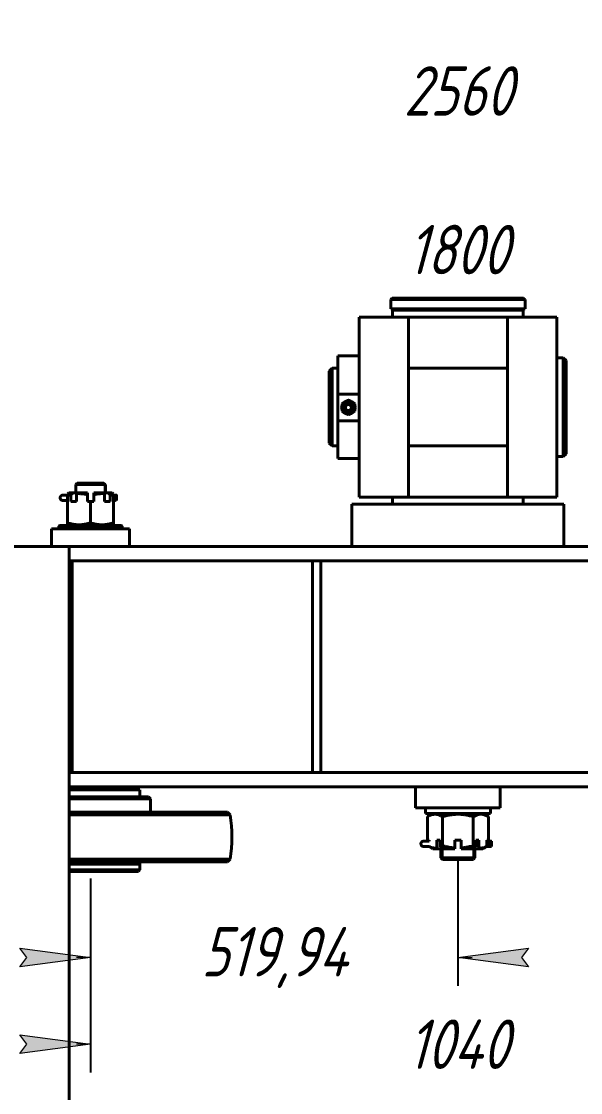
# Model space of a CAD drawing. Header units: millimetres. Extents: x 0 to 594, y 0 to 420.
# Drawn here: x 95.3 to 134.9, y 294.4 to 370.3 of the extents above; entities that cross this region are included whole.
import ezdxf

# ---------------------------------------------------------------- set-up
doc = ezdxf.new("R2010")
doc.units = ezdxf.units.MM
doc.linetypes.add('K5LT_BASIC', pattern=[0])
doc.linetypes.add('K5LT_THIN', pattern=[0])
doc.layers.add('Системный слой', color=7, linetype='Continuous')
doc.styles.add('KDIMTEXTSTYLE', font='GOST_AU.SHX', dxfattribs={"width": 0.96, "oblique": 15, "height": 5})
doc.dimstyles.new('KDIMSTYLE (0.05)', dxfattribs={"dimtxt": 5, "dimasz": 1, "dimexe": 2, "dimexo": 0.0625, "dimgap": 1, "dimtad": 1, "dimlfac": 20, "dimtxsty": 'KDIMTEXTSTYLE', "dimsah": 1, "dimcen": 0.09, "dimdle": 1, "dimadec": 0, "dimazin": 0, "dimtfac": 0.667, "dimtmove": 0, "dimatfit": 3, "dimfxl": 1, "dimtvp": 1, "dimtolj": 1, "dimtzin": 0, "dimarcsym": 0})

# ---------------------------------------------------------------- blocks, each defined once
blk = doc.blocks.new('U17')
at = {"layer": 'Системный слой', "color": 150, "linetype": 'K5LT_BASIC', "lineweight": 40, "true_color": 0x0080ff}
for p, q in [((126.195, 314.588), (123.195, 314.588)), ((129.195, 314.588), (126.195, 314.588))]:
    blk.add_line(p, q, dxfattribs=at)
blk = doc.blocks.new('U18')
at = {"layer": 'Системный слой', "color": 150, "linetype": 'K5LT_BASIC', "lineweight": 40, "true_color": 0x0080ff}
for p, q in [((127.574, 314.094), (127.325, 313.986)), ((127.826, 314.134), (127.574, 314.094)), ((128.077, 314.097), (127.826, 314.134)), ((128.372, 313.966), (128.077, 314.097)), ((127.325, 313.986), (127.29, 313.966)), ((128.372, 313.966), (128.372, 313.966))]:
    blk.add_line(p, q, dxfattribs=at)
blk = doc.blocks.new('U19')
at = {"layer": 'Системный слой', "color": 150, "linetype": 'K5LT_BASIC', "lineweight": 40, "true_color": 0x0080ff}
for p, q in [((124.172, 312.228), (124.172, 312.288)), ((124.172, 311.842), (124.172, 311.853))]:
    blk.add_line(p, q, dxfattribs=at)
blk = doc.blocks.new('U20')
at = {"layer": 'Системный слой', "color": 150, "linetype": 'K5LT_BASIC', "lineweight": 40, "true_color": 0x0080ff}
for p, q in [((124.172, 312.288), (124.172, 312.229)), ((124.172, 311.853), (124.172, 311.842))]:
    blk.add_line(p, q, dxfattribs=at)
blk = doc.blocks.new('U21')
at = {"layer": 'Системный слой', "color": 150, "linetype": 'K5LT_BASIC', "lineweight": 40, "true_color": 0x0080ff}
for p, q in [((126.207, 349.938), (121.457, 349.938)), ((130.957, 349.938), (126.207, 349.938))]:
    blk.add_line(p, q, dxfattribs=at)
blk = doc.blocks.new('U22')
at = {"layer": 'Системный слой', "color": 150, "linetype": 'K5LT_BASIC', "lineweight": 40, "true_color": 0x0080ff}
for p, q in [((126.207, 311.038), (125.007, 311.038)), ((127.407, 311.038), (126.207, 311.038))]:
    blk.add_line(p, q, dxfattribs=at)
blk = doc.blocks.new('U23')
at = {"layer": 'Системный слой', "color": 150, "linetype": 'K5LT_BASIC', "lineweight": 40, "true_color": 0x0080ff}
for p, q in [((126.207, 350.688), (121.557, 350.688)), ((130.857, 350.688), (126.207, 350.688))]:
    blk.add_line(p, q, dxfattribs=at)
blk = doc.blocks.new('U24')
at = {"layer": 'Системный слой', "color": 150, "linetype": 'K5LT_BASIC', "lineweight": 40, "true_color": 0x0080ff}
for p, q in [((126.207, 310.938), (125.107, 310.938)), ((127.307, 310.938), (126.207, 310.938))]:
    blk.add_line(p, q, dxfattribs=at)
blk = doc.blocks.new('U25')
at = {"layer": 'Системный слой', "color": 150, "linetype": 'K5LT_BASIC', "lineweight": 40, "true_color": 0x0080ff}
for p, q in [((126.207, 350.588), (121.457, 350.588)), ((130.957, 350.588), (126.207, 350.588))]:
    blk.add_line(p, q, dxfattribs=at)
blk = doc.blocks.new('U27')
at = {"layer": 'Системный слой', "color": 150, "linetype": 'K5LT_BASIC', "lineweight": 40, "true_color": 0x0080ff}
for p, q in [((98.71, 268.491), (98.71, 317.088)), ((98.71, 250.838), (98.71, 257.685))]:
    blk.add_line(p, q, dxfattribs=at)
blk = doc.blocks.new('U28')
at = {"layer": 'Системный слой', "color": 150, "linetype": 'K5LT_BASIC', "lineweight": 40, "true_color": 0x0080ff}
for p, q in [((118.164, 342.88), (118.171, 343.034)), ((118.171, 343.034), (118.253, 343.163)), ((118.253, 343.163), (118.389, 343.235)), ((118.389, 343.235), (118.542, 343.231)), ((118.542, 343.231), (118.674, 343.151)), ((118.674, 343.151), (118.748, 343.017)), ((118.748, 343.017), (118.757, 342.943)), ((118.233, 342.743), (118.164, 342.88))]:
    blk.add_line(p, q, dxfattribs=at)
blk = doc.blocks.new('U31')
at = {"layer": 'Системный слой', "color": 150, "linetype": 'K5LT_BASIC', "lineweight": 40, "true_color": 0x0080ff}
for p, q in [((126.207, 349.838), (121.582, 349.838)), ((130.832, 349.838), (126.207, 349.838))]:
    blk.add_line(p, q, dxfattribs=at)
blk = doc.blocks.new('U32')
at = {"layer": 'Системный слой', "color": 150, "linetype": 'K5LT_BASIC', "lineweight": 40, "true_color": 0x0080ff}
for p, q in [((128.396, 312.086), (128.39, 312.038)), ((128.39, 312.038), (128.429, 311.924)), ((128.463, 312.187), (128.396, 312.086)), ((128.429, 311.924), (128.529, 311.857)), ((128.577, 312.226), (128.463, 312.187)), ((128.529, 311.857), (128.577, 311.851))]:
    blk.add_line(p, q, dxfattribs=at)
blk = doc.blocks.new('U33')
at = {"layer": 'Системный слой', "color": 150, "linetype": 'K5LT_BASIC', "lineweight": 40, "true_color": 0x0080ff}
for p, q in [((123.796, 312.228), (123.777, 312.228)), ((123.777, 312.228), (123.816, 312.228)), ((123.904, 312.229), (123.796, 312.228)), ((123.816, 312.228), (123.93, 312.227)), ((124.047, 312.229), (123.904, 312.229)), ((123.93, 312.227), (124.047, 312.228))]:
    blk.add_line(p, q, dxfattribs=at)
blk = doc.blocks.new('U34')
at = {"layer": 'Системный слой', "color": 150, "linetype": 'K5LT_BASIC', "lineweight": 40, "true_color": 0x0080ff}
for p, q in [((128.406, 311.853), (128.447, 311.853)), ((128.447, 311.853), (128.485, 311.855)), ((128.485, 311.855), (128.518, 311.86))]:
    blk.add_line(p, q, dxfattribs=at)
blk = doc.blocks.new('U35')
at = {"layer": 'Системный слой', "color": 150, "linetype": 'K5LT_BASIC', "lineweight": 40, "true_color": 0x0080ff}
for p, q in [((128.39, 312.228), (128.406, 312.228)), ((128.406, 312.228), (128.449, 312.228)), ((128.449, 312.228), (128.488, 312.226)), ((128.488, 312.226), (128.522, 312.22))]:
    blk.add_line(p, q, dxfattribs=at)
blk = doc.blocks.new('U36')
at = {"layer": 'Системный слой', "color": 150, "linetype": 'K5LT_BASIC', "lineweight": 40, "true_color": 0x0080ff}
blk.add_line((153.71, 316.088), (98.71, 316.088), dxfattribs=at)
blk = doc.blocks.new('U37')
at = {"layer": 'Системный слой', "color": 150, "linetype": 'K5LT_BASIC', "lineweight": 40, "true_color": 0x0080ff}
blk.add_line((153.71, 317.088), (98.71, 317.088), dxfattribs=at)
blk = doc.blocks.new('U38')
at = {"layer": 'Системный слой', "color": 150, "linetype": 'K5LT_BASIC', "lineweight": 40, "true_color": 0x0080ff}
for p, q in [((98.71, 310.588), (100.21, 310.588)), ((100.21, 310.588), (103.71, 310.588))]:
    blk.add_line(p, q, dxfattribs=at)
blk = doc.blocks.new('U39')
at = {"layer": 'Системный слой', "color": 150, "linetype": 'K5LT_BASIC', "lineweight": 40, "true_color": 0x0080ff}
for p, q in [((117.707, 340.215), (117.307, 340.215)), ((129.707, 340.215), (122.707, 340.215))]:
    blk.add_line(p, q, dxfattribs=at)
blk = doc.blocks.new('U40')
at = {"layer": 'Системный слой', "color": 150, "linetype": 'K5LT_BASIC', "lineweight": 40, "true_color": 0x0080ff}
for p, q in [((117.707, 345.715), (117.307, 345.715)), ((129.707, 345.715), (122.707, 345.715))]:
    blk.add_line(p, q, dxfattribs=at)
blk = doc.blocks.new('U54')
at = {"layer": 'Системный слой', "color": 150, "linetype": 'K5LT_BASIC', "lineweight": 40, "true_color": 0x0080ff}
blk.add_line((153.71, 332.088), (98.71, 332.088), dxfattribs=at)
blk = doc.blocks.new('U55')
at = {"layer": 'Системный слой', "color": 150, "linetype": 'K5LT_BASIC', "lineweight": 40, "true_color": 0x0080ff}
blk.add_line((153.71, 333.088), (98.71, 333.088), dxfattribs=at)
blk = doc.blocks.new('U60')
at = {"layer": 'Системный слой', "color": 150, "linetype": 'K5LT_BASIC', "lineweight": 40, "true_color": 0x0080ff}
for p, q in [((118.202, 343.099), (118.157, 342.952)), ((118.157, 342.952), (118.157, 342.942)), ((118.157, 342.942), (118.196, 342.794)), ((118.313, 343.205), (118.202, 343.099)), ((118.462, 343.242), (118.313, 343.205)), ((118.61, 343.2), (118.462, 343.242)), ((118.718, 343.091), (118.61, 343.2)), ((118.715, 342.789), (118.757, 342.937)), ((118.757, 342.942), (118.718, 343.091)), ((118.757, 342.937), (118.757, 342.942)), ((118.196, 342.794), (118.304, 342.684)), ((118.304, 342.684), (118.452, 342.642)), ((118.452, 342.642), (118.457, 342.642)), ((118.457, 342.642), (118.606, 342.682)), ((118.606, 342.682), (118.715, 342.789))]:
    blk.add_line(p, q, dxfattribs=at)
blk = doc.blocks.new('U77')
at = {"layer": 'Системный слой', "color": 150, "linetype": 'K5LT_BASIC', "lineweight": 40, "true_color": 0x0080ff}
for p, q in [((117.977, 342.946), (118.007, 343.113)), ((118.007, 342.779), (117.977, 342.946)), ((118.087, 343.252), (118.239, 343.374)), ((118.239, 343.374), (118.377, 343.419)), ((118.537, 343.419), (118.719, 343.349)), ((118.719, 343.349), (118.827, 343.252)), ((118.907, 343.113), (118.936, 342.97)), ((118.189, 342.548), (118.092, 342.635)), ((118.37, 342.474), (118.189, 342.548)), ((118.668, 342.515), (118.544, 342.474)), ((118.822, 342.635), (118.668, 342.515)), ((118.932, 342.877), (118.907, 342.779))]:
    blk.add_line(p, q, dxfattribs=at)
blk = doc.blocks.new('U78')
at = {"layer": 'Системный слой', "color": 150, "linetype": 'K5LT_BASIC', "lineweight": 40, "true_color": 0x0080ff}
for p, q in [((117.977, 342.947), (118.007, 343.114)), ((118.086, 343.251), (118.238, 343.374)), ((118.238, 343.374), (118.379, 343.42)), ((118.535, 343.42), (118.717, 343.35)), ((118.717, 343.35), (118.828, 343.251)), ((118.907, 343.114), (118.932, 343.016))]:
    blk.add_line(p, q, dxfattribs=at)
blk = doc.blocks.new('U79')
at = {"layer": 'Системный слой', "color": 150, "linetype": 'K5LT_BASIC', "lineweight": 40, "true_color": 0x0080ff}
for p, q in [((98.247, 336.736), (98.286, 336.739)), ((98.266, 336.734), (98.247, 336.736)), ((98.374, 336.731), (98.266, 336.734)), ((98.286, 336.739), (98.4, 336.741)), ((98.517, 336.731), (98.374, 336.731)), ((98.4, 336.741), (98.517, 336.741))]:
    blk.add_line(p, q, dxfattribs=at)
blk = doc.blocks.new('U80')
at = {"layer": 'Системный слой', "color": 150, "linetype": 'K5LT_BASIC', "lineweight": 40, "true_color": 0x0080ff}
for p, q in [((101.859, 336.533), (101.898, 336.647)), ((101.866, 336.485), (101.859, 336.533)), ((101.933, 336.384), (101.866, 336.485)), ((101.898, 336.647), (101.999, 336.714)), ((102.047, 336.345), (101.933, 336.384)), ((101.999, 336.714), (102.047, 336.72))]:
    blk.add_line(p, q, dxfattribs=at)
blk = doc.blocks.new('U81')
at = {"layer": 'Системный слой', "color": 150, "linetype": 'K5LT_BASIC', "lineweight": 40, "true_color": 0x0080ff}
for p, q in [((101.859, 336.736), (101.875, 336.736)), ((101.875, 336.736), (101.89, 336.736)), ((101.89, 336.736), (101.904, 336.736)), ((101.904, 336.736), (101.937, 336.736)), ((101.937, 336.736), (101.966, 336.734)), ((101.966, 336.734), (101.992, 336.729))]:
    blk.add_line(p, q, dxfattribs=at)
blk = doc.blocks.new('U82')
at = {"layer": 'Системный слой', "color": 150, "linetype": 'K5LT_BASIC', "lineweight": 40, "true_color": 0x0080ff}
for p, q in [((101.904, 336.361), (101.926, 336.361)), ((101.926, 336.361), (101.947, 336.362)), ((101.947, 336.362), (101.967, 336.363))]:
    blk.add_line(p, q, dxfattribs=at)
blk = doc.blocks.new('U94')
at = {"layer": 'Системный слой', "color": 150, "linetype": 'K5LT_BASIC', "lineweight": 40, "true_color": 0x0080ff}
for p, q in [((98.71, 310.588), (100.21, 310.588)), ((100.21, 310.588), (103.71, 310.588))]:
    blk.add_line(p, q, dxfattribs=at)
blk = doc.blocks.new('U95')
at = {"layer": 'Системный слой', "color": 150, "linetype": 'K5LT_BASIC', "lineweight": 40, "true_color": 0x0080ff}
for p, q in [((98.71, 310.088), (100.21, 310.088)), ((100.21, 310.088), (103.61, 310.088))]:
    blk.add_line(p, q, dxfattribs=at)
blk = doc.blocks.new('U96')
at = {"layer": 'Системный слой', "color": 150, "linetype": 'K5LT_BASIC', "lineweight": 40, "true_color": 0x0080ff}
for p, q in [((98.71, 310.188), (100.21, 310.188)), ((100.21, 310.188), (103.71, 310.188))]:
    blk.add_line(p, q, dxfattribs=at)
blk = doc.blocks.new('U97')
at = {"layer": 'Системный слой', "color": 150, "linetype": 'K5LT_BASIC', "lineweight": 40, "true_color": 0x0080ff}
for p, q in [((101.254, 336.941), (101.25, 336.888)), ((101.258, 336.98), (101.254, 336.941)), ((101.26, 337.002), (101.258, 336.98))]:
    blk.add_line(p, q, dxfattribs=at)
blk = doc.blocks.new('U98')
at = {"layer": 'Системный слой', "color": 150, "linetype": 'K5LT_BASIC', "lineweight": 40, "true_color": 0x0080ff}
for p, q in [((99.162, 336.98), (99.16, 337.002)), ((99.166, 336.941), (99.162, 336.98)), ((99.17, 336.888), (99.166, 336.941))]:
    blk.add_line(p, q, dxfattribs=at)
blk = doc.blocks.new('U99')
at = {"layer": 'Системный слой', "color": 150, "linetype": 'K5LT_BASIC', "lineweight": 40, "true_color": 0x0080ff}
for p, q in [((99.16, 337.488), (100.21, 337.488)), ((100.21, 337.488), (101.26, 337.488))]:
    blk.add_line(p, q, dxfattribs=at)
blk = doc.blocks.new('U100')
at = {"layer": 'Системный слой', "color": 150, "linetype": 'K5LT_BASIC', "lineweight": 40, "true_color": 0x0080ff}
for p, q in [((99.26, 337.588), (100.21, 337.588)), ((100.21, 337.588), (101.16, 337.588))]:
    blk.add_line(p, q, dxfattribs=at)
blk = doc.blocks.new('KDIMARROW_01')
at = {"layer": 'Системный слой'}
blk.add_hatch(color=0, dxfattribs=at).paths.add_polyline_path([(-5, -0.658), (0, 0), (-5, 0.658), (-4.5, 0)])
at = {"layer": 'Системный слой', "color": 0, "linetype": 'K5LT_THIN', "lineweight": 18}
for p, q in [((-4.5, 0), (-5, 0.658)), ((-5, 0.658), (0, 0)), ((0, 0), (-5, -0.658)), ((-5, -0.658), (-4.5, 0)), ((0, 0), (-1, 0))]:
    blk.add_line(p, q, dxfattribs=at)

msp = doc.modelspace()

# ---------------------------------------------------------------- linework, layer by layer
at = {"layer": 'Системный слой', "color": 150, "linetype": 'K5LT_BASIC', "lineweight": 40, "true_color": 0x0080ff}
for p, q in [((121.45702, 350.58785), (121.55702, 350.68785)), ((121.45702, 350.58785), (121.45702, 349.93785)), ((130.95702, 350.58785), (130.85702, 350.68785)), ((130.95702, 350.58785), (130.95702, 349.93785)), ((121.58202, 349.83785), (121.58202, 349.33993)), ((122.70702, 349.85785), (122.70702, 349.83785)), ((129.70702, 349.85785), (129.70702, 349.83785)), ((130.83202, 349.83785), (130.83202, 349.33993)), ((119.20702, 349.33993), (122.70702, 349.33993)), ((119.20702, 336.58993), (119.20702, 349.33993)), ((129.70702, 349.33993), (122.70702, 349.33993)), ((122.70702, 336.58993), (122.70702, 349.33993)), ((129.70702, 336.58993), (129.70702, 349.33993)), ((129.70702, 349.33993), (133.20702, 349.33993)), ((133.20702, 336.58993), (133.20702, 349.33993)), ((119.20702, 346.58993), (117.70702, 346.58993)), ((117.70702, 343.89048), (117.70702, 346.58993)), ((133.65702, 346.46493), (133.20702, 346.46493)), ((133.65702, 339.46493), (133.65702, 346.46493)), ((133.65702, 346.46493), (133.85702, 346.26493)), ((133.85702, 339.66493), (133.85702, 346.26493)), ((117.10702, 345.51493), (117.30702, 345.71493)), ((117.10702, 340.41493), (117.10702, 345.51493)), ((117.30702, 340.21493), (117.30702, 345.71493)), ((119.20702, 343.89048), (117.70702, 343.89048)), ((117.70702, 343.89048), (117.70702, 342.00304)), ((117.97702, 342.94611), (117.97702, 342.94676)), ((118.00702, 343.20339), (118.00702, 343.20564)), ((118.00702, 342.68379), (118.00702, 343.20339)), ((118.45703, 343.46319), (118.45703, 343.46544)), ((118.75702, 342.9433), (118.75702, 342.94202)), ((118.90702, 343.20338), (118.90702, 343.20563)), ((118.90702, 343.20338), (118.90702, 342.68377)), ((118.90702, 342.96991), (118.93643, 342.96991)), ((118.93643, 342.92294), (118.90702, 342.92294)), ((118.93199, 342.8768), (118.90702, 342.8768)), ((117.70702, 339.33993), (117.70702, 342.00304)), ((119.20702, 342.00304), (117.70702, 342.00304)), ((117.10702, 340.41493), (117.30702, 340.21493)), ((119.20702, 339.33993), (117.70702, 339.33993)), ((133.65702, 339.46493), (133.20702, 339.46493)), ((133.65702, 339.46493), (133.85702, 339.66493)), ((99.26007, 337.58785), (99.16007, 337.48785)), ((101.16007, 337.58785), (101.26007, 337.48785)), ((98.58507, 336.6958), (98.58507, 336.83199)), ((98.97103, 336.88785), (98.6828, 336.88785)), ((99.28923, 336.88785), (98.97103, 336.88785)), ((99.16007, 337.00191), (99.16007, 337.48785)), ((99.22222, 336.28785), (99.22222, 336.83368)), ((99.98507, 336.88785), (99.28923, 336.88785)), ((99.98507, 336.88785), (99.98507, 336.76247)), ((101.13091, 336.88785), (100.43507, 336.88785)), ((100.43507, 336.88785), (100.43507, 336.76247)), ((101.44911, 336.88785), (101.13091, 336.88785)), ((101.19792, 336.83368), (101.19792, 336.28785)), ((101.26007, 337.00191), (101.26007, 337.48785)), ((101.73733, 336.88785), (101.44911, 336.88785)), ((101.83507, 336.83199), (101.83507, 336.6958)), ((98.51711, 336.74085), (98.58507, 336.73988)), ((98.58507, 336.73207), (98.51711, 336.7311)), ((98.51978, 336.74091), (98.58507, 336.73998)), ((98.58507, 336.35713), (98.51978, 336.3562)), ((98.58507, 334.7799), (98.58507, 336.6958)), ((98.81876, 336.76468), (98.81876, 336.28785)), ((99.22222, 336.28785), (98.81876, 336.28785)), ((99.98507, 336.76247), (99.98507, 336.28785)), ((100.21007, 336.28785), (99.98507, 336.28785)), ((100.21007, 334.7799), (100.21007, 336.28785)), ((100.43507, 336.28785), (100.21007, 336.28785)), ((100.43507, 336.28785), (100.43507, 336.76247)), ((101.60138, 336.28785), (101.19792, 336.28785)), ((101.60138, 336.28785), (101.60138, 336.76468)), ((101.83507, 336.73606), (101.90429, 336.73606)), ((101.83507, 336.73598), (101.85949, 336.73598)), ((101.85949, 336.73597), (101.83507, 336.73597)), ((101.83507, 334.7799), (101.83507, 336.6958)), ((101.90429, 336.36105), (101.83507, 336.36105)), ((101.85949, 336.53262), (101.85949, 336.54312)), ((101.9571, 336.73476), (102.04699, 336.7577)), ((102.04699, 336.74141), (102.04699, 336.7577)), ((102.04699, 336.74141), (102.04699, 336.73054)), ((102.04699, 336.72004), (102.04699, 336.73054)), ((102.04699, 336.72004), (102.04699, 336.3452)), ((118.71007, 336.08785), (118.71007, 333.08785)), ((133.71007, 336.08785), (118.71007, 336.08785)), ((119.20702, 336.58993), (122.70702, 336.58993)), ((121.58202, 336.58785), (130.83202, 336.58785)), ((121.58202, 336.08785), (121.58202, 336.58785)), ((129.70702, 336.58993), (122.70702, 336.58993)), ((129.70702, 336.58993), (133.20702, 336.58993)), ((130.83202, 336.08785), (130.83202, 336.58785)), ((133.71007, 336.08785), (133.71007, 333.08785)), ((97.96007, 334.53785), (98.01007, 334.58785)), ((102.41007, 334.58785), (98.01007, 334.58785)), ((98.58507, 334.63476), (98.58507, 334.7799)), ((98.66632, 334.58785), (98.58507, 334.63476)), ((101.75382, 334.58785), (101.83507, 334.63476)), ((101.83507, 334.7799), (101.83507, 334.63476)), ((102.46007, 334.53785), (102.41007, 334.58785)), ((102.96007, 334.33785), (97.46007, 334.33785)), ((97.46007, 334.33785), (97.46007, 333.08785)), ((97.96007, 334.53785), (97.96007, 334.38785)), ((102.46007, 334.53785), (97.96007, 334.53785)), ((97.96007, 334.38785), (98.01007, 334.33785)), ((102.46007, 334.38785), (97.96007, 334.38785)), ((102.46007, 334.38785), (102.41007, 334.33785)), ((102.46007, 334.53785), (102.46007, 334.38785)), ((102.96007, 334.33785), (102.96007, 333.08785)), ((98.71007, 333.08785), (88.71007, 333.08785)), ((98.71007, 317.08785), (98.71007, 333.08785)), ((98.91007, 317.08785), (98.91007, 332.08785)), ((115.91007, 332.08785), (115.91007, 317.08785)), ((115.91007, 332.08785), (116.51007, 332.08785)), ((116.51007, 332.08785), (116.51007, 317.08785)), ((115.91007, 317.08785), (116.51007, 317.08785)), ((103.71007, 315.87175), (98.71007, 315.87175)), ((102.71007, 315.87175), (102.71007, 316.08785)), ((103.71007, 315.87175), (103.71007, 315.37175)), ((123.19495, 316.08785), (123.19495, 314.58785)), ((129.19495, 316.08785), (129.19495, 314.58785)), ((104.31007, 315.37175), (98.71007, 315.37175)), ((104.46007, 315.22175), (98.71007, 315.22175)), ((104.46007, 315.22175), (104.31007, 315.37175)), ((104.46007, 315.22175), (104.46007, 314.27175)), ((109.90741, 314.27175), (98.71007, 314.27175)), ((110.0858, 314.09336), (98.71007, 314.09336)), ((110.0858, 314.09336), (109.90741, 314.27175)), ((123.90702, 314.18785), (123.90702, 314.58785)), ((123.90702, 314.18785), (128.50702, 314.18785)), ((124.42577, 314.18785), (124.04236, 313.96649)), ((127.98827, 314.18785), (128.37168, 313.96649)), ((128.50702, 314.18785), (128.50702, 314.58785)), ((124.04196, 313.96625), (124.04236, 313.96649)), ((124.04196, 313.96625), (124.04196, 312.28785)), ((125.12509, 313.96625), (125.12509, 311.90944)), ((127.29016, 313.96625), (127.29016, 311.90944)), ((128.37208, 313.96625), (128.37208, 312.28785)), ((124.04196, 312.28785), (124.17193, 312.28785)), ((124.17193, 312.22857), (124.04725, 312.22879)), ((124.04725, 312.22755), (124.17193, 312.22778)), ((124.17193, 312.22857), (124.04759, 312.22879)), ((124.04759, 311.85255), (124.17193, 311.85278)), ((124.71833, 312.28785), (124.71833, 311.7531)), ((124.71833, 312.28785), (124.9514, 312.28785)), ((124.9514, 311.82225), (124.9514, 312.28785)), ((125.98263, 312.28785), (125.98263, 311.74974)), ((125.98263, 312.28785), (126.43263, 312.28785)), ((126.43263, 311.74974), (126.43263, 312.28785)), ((127.46366, 312.28785), (127.69646, 312.28785)), ((127.46366, 312.28785), (127.46366, 311.82225)), ((127.69646, 311.7531), (127.69646, 312.28785)), ((128.24225, 312.28785), (128.24225, 311.8416)), ((128.24225, 312.28785), (128.37208, 312.28785)), ((128.38963, 312.22817), (128.24225, 312.22817)), ((128.40573, 312.22817), (128.24225, 312.22817)), ((128.24225, 312.22817), (128.38963, 312.22817)), ((128.24225, 311.85317), (128.40573, 311.85317)), ((128.38963, 311.85317), (128.24225, 311.85317)), ((128.38963, 312.03998), (128.38963, 312.03809)), ((128.57713, 312.23002), (128.51949, 312.22094)), ((128.57713, 312.23002), (128.57713, 312.22886)), ((128.57713, 312.22748), (128.57713, 312.22886)), ((128.57713, 312.22748), (128.57713, 312.22559)), ((128.57713, 311.85059), (128.57713, 312.22559)), ((124.43996, 311.68785), (124.44011, 311.68785)), ((124.44011, 311.68785), (124.79883, 311.68785)), ((124.79883, 311.68785), (125.11713, 311.68785)), ((125.00702, 311.68785), (125.00702, 311.03785)), ((125.10702, 310.93785), (125.00702, 311.03785)), ((125.11713, 311.68785), (125.98259, 311.68785)), ((125.98259, 311.68785), (125.98263, 311.74974)), ((126.43237, 311.68785), (126.43259, 311.68785)), ((126.43259, 311.68785), (126.43263, 311.74974)), ((126.43259, 311.68785), (127.29782, 311.68785)), ((127.29782, 311.68785), (127.61592, 311.68785)), ((127.30702, 310.93785), (127.40702, 311.03785)), ((127.40702, 311.68785), (127.40702, 311.03785)), ((127.61592, 311.68785), (127.97407, 311.68785)), ((110.0858, 310.95014), (98.71007, 310.95014)), ((109.90741, 310.77175), (98.71007, 310.77175)), ((103.71007, 310.58785), (103.71007, 310.77175)), ((103.71007, 310.18785), (103.71007, 310.58785)), ((109.90741, 310.77175), (110.0858, 310.95014)), ((103.71007, 310.18785), (103.61007, 310.08785))]:
    msp.add_line(p, q, dxfattribs=at)
at = {"layer": 'Системный слой', "color": 7, "linetype": 'K5LT_THIN', "lineweight": 18}
for p, q in [((99.2142, 337.48785), (99.2142, 337.54198)), ((99.2142, 336.88785), (99.2142, 337.48785)), ((101.20594, 337.48785), (101.20594, 337.54198)), ((101.20594, 336.88785), (101.20594, 337.48785)), ((125.14234, 311.68785), (125.14234, 311.03785)), ((125.14234, 310.93785), (125.14234, 311.03785)), ((127.2717, 311.68785), (127.2717, 311.03785)), ((127.2717, 310.93785), (127.2717, 311.03785))]:
    msp.add_line(p, q, dxfattribs=at)
at = {"layer": 'Системный слой', "color": 150, "linetype": 'K5LT_BASIC', "lineweight": 40, "true_color": 0x0080ff}
for centre, radius, start, end in [((122.62702, 349.85785), 0.08, 0, 90), ((129.78702, 349.85785), 0.08, 90, 180), ((191.07571, 223.26148), 146.06748, 128.9310027, 128.9648017), ((9.34443, 223.26148), 146.06748, 51.0351983, 51.0689973), ((121.97702, 336.66785), 0.08, 270, 283.0818367), ((130.43702, 336.66785), 0.08, 256.9181633, 270), ((100.21007, 312.52175), 10, 350.9578427, 9.0421573), ((266.92871, 487.10691), 225.77146, 230.9582565, 230.9845523), ((-14.53303, 487.24415), 225.8901, 308.9972914, 309.0235838)]:
    msp.add_arc(centre, radius, start, end, dxfattribs=at)
for centre, major_axis in [((118.45702, 342.94331), (0.4275, 0)), ((118.45702, 342.94157), (0.2125, 0))]:
    msp.add_ellipse(centre, major_axis=major_axis, ratio=0.99998653, dxfattribs=at)
for centre, major_axis, ratio, start_param, end_param in [((118.45702, 342.94577), (0, 0.48684), 0.98595297, 4.76200608, 4.85727608), ((118.45702, 342.9471), (0, 0.48684), 0.98595297, 4.56748852, 4.66275852), ((102.04699, 336.54855), (-0.13449, -0.13449), 0.97144703, 4.23872442, 5.51226939), ((128.57713, 312.04067), (-0.13283, -0.13283), 0.99631472, 4.22608822, 5.49963318)]:
    msp.add_ellipse(centre, major_axis=major_axis, ratio=ratio, start_param=start_param, end_param=end_param, dxfattribs=at)
for points, knots in [([(118.45703, 343.46544), (118.44167, 343.4566), (118.41608, 343.44187), (118.37799, 343.41993), (118.33954, 343.39777), (118.2882, 343.36818), (118.23648, 343.33833), (118.17681, 343.30387), (118.12149, 343.27189), (118.06104, 343.23692), (118.02471, 343.21589), (118.00702, 343.20564)], [0, 0, 0, 0, 1.25986219, 2.08551562, 3.07546608, 4.33887104, 6.16114356, 7.147838, 9.04137521, 10.54692086, 12, 12, 12, 12]), ([(118.00702, 343.20339), (118.02238, 343.21223), (118.04797, 343.22696), (118.08606, 343.24891), (118.12451, 343.27106), (118.17585, 343.30066), (118.22757, 343.33051), (118.28724, 343.36497), (118.34256, 343.39694), (118.40301, 343.43192), (118.43934, 343.45295), (118.45703, 343.46319)], [0, 0, 0, 0, 1.25986219, 2.08551562, 3.07546608, 4.33887104, 6.16114356, 7.147838, 9.04137521, 10.54692086, 12, 12, 12, 12]), ([(118.90702, 343.20563), (118.89167, 343.21453), (118.86608, 343.22934), (118.82799, 343.25138), (118.78954, 343.27362), (118.7382, 343.3033), (118.68648, 343.33318), (118.62681, 343.36761), (118.57149, 343.39951), (118.51104, 343.43434), (118.47471, 343.45526), (118.45703, 343.46544)], [0, 0, 0, 0, 1.25986219, 2.08551562, 3.07546608, 4.33887104, 6.16114356, 7.147838, 9.04137521, 10.54692086, 12, 12, 12, 12]), ([(118.45703, 343.46319), (118.47238, 343.4543), (118.49797, 343.43948), (118.53606, 343.41744), (118.57451, 343.3952), (118.62585, 343.36552), (118.67757, 343.33565), (118.73724, 343.30121), (118.79256, 343.26931), (118.85301, 343.23448), (118.88934, 343.21356), (118.90702, 343.20338)], [0, 0, 0, 0, 1.25986219, 2.08551562, 3.07546608, 4.33887104, 6.16114356, 7.147838, 9.04137521, 10.54692086, 12, 12, 12, 12]), ([(118.45701, 342.42397), (118.44165, 342.43282), (118.41607, 342.44755), (118.37797, 342.46949), (118.33953, 342.49165), (118.28819, 342.52125), (118.23647, 342.55109), (118.1768, 342.58556), (118.12148, 342.61754), (118.06103, 342.65251), (118.0247, 342.67354), (118.00702, 342.68379)], [0, 0, 0, 0, 1.25986219, 2.08551562, 3.07546608, 4.33887104, 6.16114356, 7.147838, 9.04137521, 10.54692086, 12, 12, 12, 12]), ([(118.90702, 342.68377), (118.89166, 342.67488), (118.86607, 342.66007), (118.82798, 342.63802), (118.78953, 342.61578), (118.73819, 342.58611), (118.68647, 342.55623), (118.6268, 342.5218), (118.57148, 342.4899), (118.51103, 342.45507), (118.4747, 342.43416), (118.45701, 342.42397)], [0, 0, 0, 0, 1.25986219, 2.08551562, 3.07546608, 4.33887104, 6.16114356, 7.147838, 9.04137521, 10.54692086, 12, 12, 12, 12]), ([(99.98507, 336.76247), (99.94574, 336.77257), (99.88314, 336.78728), (99.79834, 336.80396), (99.7332, 336.81491), (99.66477, 336.82454), (99.58756, 336.833), (99.49628, 336.83937), (99.40011, 336.8417), (99.30762, 336.83963), (99.2492, 336.83591), (99.22222, 336.83368)], [0, 0, 0, 0, 1.88847081, 2.99386071, 4.03155251, 4.97351987, 6.225152, 7.66606335, 9.25848739, 10.73191179, 12, 12, 12, 12]), ([(101.19792, 336.83368), (101.17127, 336.83588), (101.11286, 336.83962), (101.02644, 336.84157), (100.94442, 336.83994), (100.87039, 336.83584), (100.79961, 336.82964), (100.71534, 336.81946), (100.60465, 336.80162), (100.50762, 336.78071), (100.44647, 336.76539), (100.43507, 336.76247)], [0, 0, 0, 0, 1.25251706, 2.74152566, 4.04908599, 5.09606772, 6.21448173, 7.37579582, 9.06687336, 11.45253517, 12, 12, 12, 12]), ([(98.51978, 336.3562), (98.5125, 336.3561), (98.50502, 336.35601), (98.48973, 336.35585), (98.48194, 336.35579), (98.46615, 336.3557), (98.45815, 336.35566), (98.44206, 336.35562), (98.43398, 336.35562), (98.41784, 336.35564), (98.40979, 336.35567), (98.39387, 336.35575), (98.386, 336.3558), (98.37053, 336.35594), (98.36294, 336.35602), (98.34815, 336.35621), (98.34095, 336.35632), (98.32703, 336.35656), (98.32031, 336.3567), (98.30743, 336.35699), (98.30127, 336.35715), (98.28955, 336.3575), (98.28401, 336.35768), (98.27351, 336.35808), (98.26859, 336.35829), (98.25953, 336.35873), (98.25546, 336.35896), (98.24764, 336.35946), (98.24413, 336.35972), (98.23659, 336.36037), (98.23287, 336.36074), (98.22636, 336.36155), (98.22425, 336.36184), (98.21971, 336.36254), (98.21759, 336.36289), (98.21323, 336.36369), (98.21077, 336.36419), (98.20635, 336.36515), (98.20386, 336.36574), (98.19732, 336.36742), (98.19298, 336.36868), (98.18397, 336.37168), (98.17947, 336.37336), (98.17036, 336.37718), (98.16589, 336.37927), (98.15732, 336.38368), (98.15317, 336.38601), (98.14587, 336.39049), (98.14273, 336.39256), (98.1335, 336.39901), (98.12759, 336.4037), (98.11629, 336.41381), (98.11091, 336.41926), (98.10082, 336.4308), (98.09612, 336.4369), (98.08748, 336.44965), (98.08355, 336.4563), (98.07653, 336.47005), (98.07344, 336.47715), (98.06815, 336.49169), (98.06595, 336.49912), (98.06249, 336.51422), (98.06123, 336.52188), (98.05967, 336.53731), (98.05936, 336.54507), (98.05971, 336.56057), (98.06037, 336.56831), (98.06264, 336.58365), (98.06425, 336.59125), (98.06839, 336.60618), (98.07092, 336.61352), (98.07687, 336.62781), (98.08029, 336.63477), (98.08794, 336.6482), (98.09218, 336.65467), (98.10141, 336.66703), (98.1064, 336.67292), (98.11703, 336.68401), (98.12268, 336.68922), (98.13452, 336.69888), (98.14072, 336.70333), (98.15352, 336.71141), (98.16014, 336.71505), (98.16897, 336.71924), (98.17105, 336.72018), (98.17785, 336.72311), (98.18273, 336.72498), (98.19236, 336.72825), (98.19714, 336.72965), (98.20459, 336.73155), (98.20743, 336.73221), (98.21277, 336.73333), (98.2152, 336.73379), (98.22, 336.73462), (98.22201, 336.73493), (98.2266, 336.73559), (98.22892, 336.73588), (98.23333, 336.73639), (98.23557, 336.73662), (98.23968, 336.73701), (98.24183, 336.7372), (98.24588, 336.73751), (98.24786, 336.73766), (98.25202, 336.73794), (98.25396, 336.73805), (98.25763, 336.73827), (98.25932, 336.73836), (98.26431, 336.73862), (98.26784, 336.73878), (98.27642, 336.73915), (98.28168, 336.73935), (98.29278, 336.73971), (98.29865, 336.73988), (98.31096, 336.7402), (98.31742, 336.74035), (98.33084, 336.74062), (98.33782, 336.74074), (98.3522, 336.74096), (98.35961, 336.74105), (98.37476, 336.74122), (98.3825, 336.74128), (98.39821, 336.74139), (98.40618, 336.74143), (98.42222, 336.74148), (98.4303, 336.74149), (98.44645, 336.74148), (98.45452, 336.74146), (98.47051, 336.74139), (98.47843, 336.74134), (98.494, 336.74122), (98.50165, 336.74114), (98.51272, 336.74101), (98.51627, 336.74096), (98.51978, 336.74091)], [0, 0, 0, 0, 1.00200714, 1.00200714, 2.00419311, 2.00419311, 3.00760408, 3.00760408, 4.01239402, 4.01239402, 5.01764724, 5.01764724, 6.02142784, 6.02142784, 7.02403947, 7.02403947, 8.02567195, 8.02567195, 9.02638429, 9.02638429, 10.02604837, 10.02604837, 11.02422315, 11.02422315, 12.01997523, 12.01997523, 12.94876566, 12.94876566, 13.81138017, 13.81138017, 14.67399469, 14.67399469, 15.09434954, 15.09434954, 15.44104409, 15.44104409, 15.78773865, 15.78773865, 16.13443321, 16.13443321, 16.73537472, 16.73537472, 17.33631623, 17.33631623, 17.93725775, 17.93725775, 18.53819926, 18.53819926, 19.0074416, 19.0074416, 19.94592629, 19.94592629, 20.8986647, 20.8986647, 21.85598238, 21.85598238, 22.81637665, 22.81637665, 23.77885039, 23.77885039, 24.74271038, 24.74271038, 25.70744426, 25.70744426, 26.67264365, 26.67264365, 27.6379524, 27.6379524, 28.60302647, 28.60302647, 29.56749684, 29.56749684, 30.53092703, 30.53092703, 31.49275595, 31.49275595, 32.45221211, 32.45221211, 33.40817832, 33.40817832, 34.35898285, 34.35898285, 35.3021433, 35.3021433, 35.58972047, 35.58972047, 36.24325239, 36.24325239, 36.89678432, 36.89678432, 37.2864747, 37.2864747, 37.67616508, 37.67616508, 38.06585546, 38.06585546, 38.5336458, 38.5336458, 39.00143614, 39.00143614, 39.46922648, 39.46922648, 39.93701682, 39.93701682, 40.40480716, 40.40480716, 40.77057982, 40.77057982, 41.50212513, 41.50212513, 42.49672689, 42.49672689, 43.49424304, 43.49424304, 44.49343579, 44.49343579, 45.49373835, 45.49373835, 46.49494493, 46.49494493, 47.49706001, 47.49706001, 48.50022768, 48.50022768, 49.50470497, 49.50470497, 50.510564, 50.510564, 51.51458271, 51.51458271, 52.51738737, 52.51738737, 53, 53, 53, 53]), ([(98.81876, 336.76468), (98.769, 336.75207), (98.69087, 336.73006), (98.61338, 336.70524), (98.58507, 336.6958)], [0, 0, 0, 0, 3.16757557, 5, 5, 5, 5]), ([(101.83507, 336.6958), (101.80216, 336.70677), (101.72463, 336.73144), (101.64646, 336.75325), (101.60138, 336.76468)], [0, 0, 0, 0, 2.13024488, 5, 5, 5, 5]), ([(101.85949, 336.73597), (101.86732, 336.73597), (101.88219, 336.73595), (101.90329, 336.73579), (101.92291, 336.7354), (101.94633, 336.73438), (101.96871, 336.73213), (101.98458, 336.72855), (101.99091, 336.72655), (101.99207, 336.72616)], [0, 0, 0, 0, 1.58916636, 3.01828941, 4.35037388, 5.73947197, 8.16935317, 9.65929859, 10, 10, 10, 10]), ([(102.04699, 336.74141), (102.04699, 336.74121), (102.04627, 336.74084), (102.04321, 336.74026), (102.03847, 336.7396), (102.0324, 336.73877), (102.02427, 336.73749), (102.01204, 336.73518), (101.99976, 336.73193), (101.99207, 336.72935)], [0, 0, 0, 0, 1.4266693, 2.60417713, 3.91652843, 5.21257166, 6.10111304, 7.74259883, 10, 10, 10, 10]), ([(102.04699, 336.73054), (102.04699, 336.73074), (102.04627, 336.73112), (102.04321, 336.73164), (102.03847, 336.73203), (102.0324, 336.73213), (102.02427, 336.73184), (102.01204, 336.7307), (101.99976, 336.72829), (101.99207, 336.72616)], [0, 0, 0, 0, 1.42642207, 2.60417043, 3.9165287, 5.2125482, 6.10111034, 7.74259744, 10, 10, 10, 10]), ([(98.58507, 334.7799), (98.63145, 334.76444), (98.71325, 334.73891), (98.83151, 334.70709), (98.92241, 334.68631), (98.99784, 334.67163), (99.05794, 334.66142), (99.11541, 334.65319), (99.1697, 334.64679), (99.22021, 334.64198), (99.27108, 334.63834), (99.33025, 334.63551), (99.3952, 334.63435), (99.45827, 334.63537), (99.51085, 334.63764), (99.56988, 334.64142), (99.64262, 334.64831), (99.72881, 334.65987), (99.81328, 334.67435), (99.90932, 334.69417), (100.04202, 334.72692), (100.1462, 334.75861), (100.21007, 334.7799)], [0, 0, 0, 0, 2.01951241, 3.54236557, 5.07783802, 5.89464333, 6.74152157, 7.61843389, 8.3161695, 9.02396657, 9.73757017, 10.44705899, 11.49973994, 12.45334055, 13.0842207, 13.70002283, 14.92616888, 16.13708269, 17.32930249, 18.49719456, 20.21493166, 23, 23, 23, 23]), ([(100.21007, 334.7799), (100.25645, 334.76444), (100.33825, 334.73891), (100.45651, 334.70709), (100.54741, 334.68631), (100.62284, 334.67163), (100.68294, 334.66142), (100.74041, 334.65319), (100.7947, 334.64679), (100.84521, 334.64198), (100.89608, 334.63834), (100.95525, 334.63551), (101.0202, 334.63435), (101.08327, 334.63537), (101.13585, 334.63764), (101.19488, 334.64142), (101.26762, 334.64831), (101.35381, 334.65987), (101.43828, 334.67435), (101.53432, 334.69417), (101.66702, 334.72692), (101.7712, 334.75861), (101.83507, 334.7799)], [0, 0, 0, 0, 2.01951241, 3.54236557, 5.07783802, 5.89464333, 6.74152157, 7.61843389, 8.3161695, 9.02396657, 9.73757017, 10.44705899, 11.49973994, 12.45334055, 13.0842207, 13.70002283, 14.92616888, 16.13708269, 17.32930249, 18.49719456, 20.21493166, 23, 23, 23, 23]), ([(125.12509, 313.96625), (125.09418, 313.98409), (125.03966, 314.01355), (124.96083, 314.05027), (124.90024, 314.07424), (124.84996, 314.09118), (124.8099, 314.10296), (124.7716, 314.11245), (124.73541, 314.11984), (124.70174, 314.12539), (124.66783, 314.12959), (124.6284, 314.13285), (124.5851, 314.13419), (124.54307, 314.13301), (124.50802, 314.1304), (124.4784, 314.12712), (124.43946, 314.12142), (124.3913, 314.11186), (124.3344, 314.09678), (124.26969, 314.07558), (124.17173, 314.03637), (124.09321, 313.99583), (124.04196, 313.96625)], [0, 0, 0, 0, 2.01951241, 3.54236557, 5.07783802, 5.89464333, 6.74152157, 7.61843389, 8.3161695, 9.02396657, 9.73757017, 10.44705899, 11.49973994, 12.45334055, 13.0842207, 13.70002283, 14.31485544, 15.53447538, 16.73695942, 17.91676493, 19.64723838, 23, 23, 23, 23]), ([(127.29016, 313.96625), (127.22836, 313.98409), (127.11938, 314.01355), (126.96182, 314.05027), (126.8407, 314.07424), (126.7402, 314.09118), (126.66012, 314.10296), (126.58356, 314.11245), (126.50773, 314.1202), (126.44042, 314.12564), (126.37264, 314.12974), (126.29732, 314.13285), (126.20647, 314.13426), (126.12245, 314.13291), (126.0524, 314.13016), (125.99749, 314.12712), (125.91958, 314.12142), (125.82332, 314.11186), (125.70697, 314.09642), (125.57772, 314.0751), (125.38196, 314.03571), (125.22754, 313.99583), (125.12509, 313.96625)], [0, 0, 0, 0, 2.01951241, 3.54236557, 5.07783802, 5.89464333, 6.74152157, 7.61843389, 8.3161695, 9.13417323, 9.73757017, 10.44705899, 11.49973994, 12.58854255, 13.0842207, 13.70002283, 14.31485544, 15.53692333, 16.73695942, 17.9991055, 19.64723838, 23, 23, 23, 23]), ([(124.04759, 312.22879), (124.04051, 312.22881), (124.03322, 312.22882), (124.0183, 312.22884), (124.01069, 312.22884), (123.99525, 312.22886), (123.98743, 312.22886), (123.97171, 312.22886), (123.96381, 312.22887), (123.94806, 312.22886), (123.94021, 312.22886), (123.92467, 312.22885), (123.91699, 312.22884), (123.90191, 312.22883), (123.89452, 312.22882), (123.88014, 312.22879), (123.87315, 312.22878), (123.85968, 312.22875), (123.85321, 312.22873), (123.84086, 312.22869), (123.83499, 312.22867), (123.82395, 312.22863), (123.81878, 312.22861), (123.8092, 312.22856), (123.80479, 312.22854), (123.79679, 312.22849), (123.79319, 312.22846), (123.78718, 312.22841), (123.78473, 312.22838), (123.77987, 312.22832), (123.77806, 312.2283), (123.77486, 312.22823), (123.7742, 312.22821), (123.77279, 312.22817), (123.77203, 312.22815), (123.77048, 312.22809), (123.77002, 312.22807), (123.76894, 312.22802), (123.76832, 312.22799), (123.76707, 312.22793), (123.76639, 312.22789), (123.76492, 312.22779), (123.76417, 312.22774), (123.76255, 312.22762), (123.76169, 312.22755), (123.75995, 312.2274), (123.75903, 312.22731), (123.75726, 312.22713), (123.75637, 312.22703), (123.75491, 312.22686), (123.75437, 312.2268), (123.75346, 312.22668), (123.7531, 312.22664), (123.75129, 312.2264), (123.74982, 312.22619), (123.74543, 312.2255), (123.74248, 312.22497), (123.73363, 312.22316), (123.72781, 312.22167), (123.71947, 312.21911), (123.71689, 312.21826), (123.70921, 312.21553), (123.70418, 312.21349), (123.69217, 312.208), (123.68529, 312.20433), (123.67203, 312.19615), (123.66565, 312.19163), (123.65348, 312.18184), (123.64769, 312.17655), (123.63682, 312.1653), (123.63174, 312.15933), (123.62235, 312.14679), (123.61805, 312.14023), (123.6103, 312.12661), (123.60685, 312.11956), (123.60086, 312.10507), (123.59832, 312.09764), (123.59419, 312.08252), (123.5926, 312.07483), (123.59039, 312.0593), (123.58978, 312.05147), (123.58953, 312.03579), (123.5899, 312.02795), (123.59162, 312.01236), (123.59296, 312.00462), (123.59662, 311.98937), (123.59892, 311.98186), (123.60445, 311.96719), (123.60768, 311.96003), (123.615, 311.94617), (123.61909, 311.93947), (123.62809, 311.92664), (123.63298, 311.92051), (123.64351, 311.90891), (123.64913, 311.90344), (123.66101, 311.89325), (123.66727, 311.88853), (123.68031, 311.87991), (123.68709, 311.87602), (123.70108, 311.86911), (123.70827, 311.8661), (123.72036, 311.8619), (123.72515, 311.86045), (123.73593, 311.85765), (123.74204, 311.85638), (123.751, 311.85497), (123.75398, 311.85458), (123.75769, 311.85417), (123.75862, 311.85407), (123.76039, 311.8539), (123.76129, 311.85383), (123.76298, 311.85369), (123.76379, 311.85363), (123.76532, 311.85352), (123.766, 311.85348), (123.76733, 311.8534), (123.768, 311.85337), (123.76916, 311.85331), (123.76971, 311.85329), (123.77072, 311.85325), (123.77112, 311.85323), (123.77252, 311.85318), (123.77327, 311.85316), (123.77461, 311.85313), (123.77526, 311.85311), (123.7762, 311.85309), (123.77639, 311.85309), (123.77698, 311.85307), (123.77732, 311.85307), (123.77837, 311.85305), (123.77913, 311.85304), (123.78126, 311.85301), (123.78289, 311.85298), (123.78542, 311.85296), (123.78625, 311.85295), (123.78881, 311.85292), (123.79066, 311.85291), (123.79606, 311.85286), (123.79986, 311.85284), (123.80828, 311.85279), (123.81289, 311.85276), (123.82287, 311.85272), (123.82823, 311.8527), (123.83963, 311.85265), (123.84567, 311.85264), (123.85832, 311.8526), (123.86494, 311.85259), (123.87867, 311.85256), (123.88578, 311.85254), (123.90036, 311.85252), (123.90784, 311.85251), (123.92306, 311.8525), (123.9308, 311.85249), (123.94641, 311.85248), (123.95429, 311.85248), (123.97005, 311.85248), (123.97794, 311.85248), (123.99361, 311.85249), (124.00139, 311.85249), (124.01672, 311.85251), (124.02426, 311.85252), (124.03706, 311.85253), (124.04238, 311.85254), (124.04759, 311.85255)], [0, 0, 0, 0, 1.09545554, 1.09545554, 2.19096119, 2.19096119, 3.28703188, 3.28703188, 4.38302696, 4.38302696, 5.47901292, 5.47901292, 6.57505542, 6.57505542, 7.6705729, 7.6705729, 8.7659469, 8.7659469, 9.86117905, 9.86117905, 10.95623635, 10.95623635, 12.0510208, 12.0510208, 13.14529593, 13.14529593, 14.23849963, 14.23849963, 15.20190659, 15.20190659, 16.26876705, 16.26876705, 16.5834724, 16.5834724, 16.89817774, 16.89817774, 17.03917078, 17.03917078, 17.18016382, 17.18016382, 17.32115686, 17.32115686, 17.4526189, 17.4526189, 17.58408095, 17.58408095, 17.715543, 17.715543, 17.84700504, 17.84700504, 17.92584903, 17.92584903, 17.97732363, 17.97732363, 18.18648621, 18.18648621, 18.60481136, 18.60481136, 19.44146168, 19.44146168, 19.81896152, 19.81896152, 20.57396121, 20.57396121, 21.65522683, 21.65522683, 22.74027202, 22.74027202, 23.82729813, 23.82729813, 24.91546919, 24.91546919, 26.00434733, 26.00434733, 27.09367963, 27.09367963, 28.18330704, 28.18330704, 29.27312103, 29.27312103, 30.36304069, 30.36304069, 31.45299934, 31.45299934, 32.54293524, 32.54293524, 33.63278386, 33.63278386, 34.72246924, 34.72246924, 35.81189217, 35.81189217, 36.90091093, 36.90091093, 37.989306, 37.989306, 39.07670957, 39.07670957, 40.16245219, 40.16245219, 41.24521388, 41.24521388, 41.9407141, 41.9407141, 42.79920121, 42.79920121, 43.21905795, 43.21905795, 43.35069013, 43.35069013, 43.48232231, 43.48232231, 43.61395448, 43.61395448, 43.74558666, 43.74558666, 43.88634182, 43.88634182, 44.02709697, 44.02709697, 44.16785213, 44.16785213, 44.4792503, 44.4792503, 44.79064846, 44.79064846, 44.89649869, 44.89649869, 45.06854805, 45.06854805, 45.41264677, 45.41264677, 46.10084422, 46.10084422, 46.4187369, 46.4187369, 47.05452225, 47.05452225, 48.14573503, 48.14573503, 49.23922181, 49.23922181, 50.33364463, 50.33364463, 51.42850934, 51.42850934, 52.52361586, 52.52361586, 53.61888462, 53.61888462, 54.71429256, 54.71429256, 55.80984728, 55.80984728, 56.90586297, 56.90586297, 58.00183891, 58.00183891, 59.09783996, 59.09783996, 60.19392536, 60.19392536, 61, 61, 61, 61]), ([(124.17193, 311.8416), (124.19659, 311.83017), (124.23622, 311.81317), (124.29125, 311.79294), (124.33509, 311.77895), (124.383, 311.76597), (124.43509, 311.75479), (124.49218, 311.74644), (124.54902, 311.74206), (124.60534, 311.74161), (124.66186, 311.74509), (124.69954, 311.75001), (124.71833, 311.7531)], [0, 0, 0, 0, 1.79382425, 2.87074135, 3.96419663, 4.93931119, 6.29617394, 7.67558273, 8.99457395, 10.3253577, 11.66395074, 13, 13, 13, 13]), ([(124.9514, 311.82225), (124.98427, 311.8361), (125.0424, 311.86345), (125.1, 311.89496), (125.12509, 311.90944)], [0, 0, 0, 0, 2.8126843, 5, 5, 5, 5]), ([(125.12509, 311.90944), (125.16636, 311.89753), (125.23718, 311.87796), (125.36102, 311.84661), (125.4931, 311.81692), (125.63727, 311.79011), (125.75456, 311.77264), (125.86677, 311.75916), (125.93771, 311.75283), (125.98263, 311.74974)], [0, 0, 0, 0, 1.4743463, 2.52214206, 4.38489838, 6.1206477, 7.55527723, 8.45477268, 10, 10, 10, 10]), ([(126.43263, 311.74974), (126.45659, 311.75139), (126.50299, 311.75509), (126.59319, 311.76413), (126.68792, 311.77638), (126.81109, 311.79601), (126.94933, 311.82247), (127.1167, 311.86136), (127.23259, 311.89283), (127.29016, 311.90944)], [0, 0, 0, 0, 0.82445539, 1.59771268, 3.11182406, 4.1028911, 5.87872825, 7.94267327, 10, 10, 10, 10]), ([(127.29016, 311.90944), (127.3118, 311.89694), (127.3693, 311.86521), (127.42734, 311.83757), (127.46366, 311.82225)], [0, 0, 0, 0, 1.88836685, 5, 5, 5, 5]), ([(127.69646, 311.7531), (127.71906, 311.74938), (127.76394, 311.74383), (127.82734, 311.74121), (127.88167, 311.74307), (127.93084, 311.74766), (127.97867, 311.75479), (128.02795, 311.76515), (128.07896, 311.77872), (128.14996, 311.80164), (128.20557, 311.82458), (128.24225, 311.8416)], [0, 0, 0, 0, 1.48258571, 2.94123379, 4.15217275, 5.04104965, 6.16455252, 7.29169626, 8.28398937, 9.53422827, 12, 12, 12, 12]), ([(128.38963, 312.22817), (128.39735, 312.22817), (128.41197, 312.22817), (128.43393, 312.22811), (128.45487, 312.22785), (128.48011, 312.22691), (128.50282, 312.22467), (128.5173, 312.22127), (128.52221, 312.21974)], [0, 0, 0, 0, 1.40894403, 2.67249866, 4.07230314, 5.40085727, 7.7031124, 9, 9, 9, 9]), ([(128.57713, 312.22886), (128.57713, 312.22884), (128.57641, 312.22879), (128.57335, 312.22869), (128.56861, 312.22849), (128.56254, 312.22806), (128.55441, 312.22722), (128.54218, 312.22542), (128.5299, 312.22253), (128.52221, 312.22015)], [0, 0, 0, 0, 1.42637282, 2.60416963, 3.91652868, 5.21254043, 6.10110985, 7.74259698, 10, 10, 10, 10]), ([(128.57713, 312.22748), (128.57713, 312.2275), (128.57641, 312.22755), (128.57335, 312.2276), (128.56861, 312.22752), (128.56254, 312.22722), (128.55441, 312.2265), (128.54218, 312.22485), (128.5299, 312.22207), (128.52221, 312.21974)], [0, 0, 0, 0, 1.42660006, 2.60417483, 3.91652853, 5.21256684, 6.10111234, 7.74259854, 10, 10, 10, 10])]:
    msp.add_open_spline(points, degree=3, knots=knots, dxfattribs=at)
for points in [[(98.6828, 336.88785), (98.65022, 336.86924), (98.61764, 336.85062), (98.58507, 336.83199)], [(98.97103, 336.88785), (98.92026, 336.84683), (98.8695, 336.80577), (98.81876, 336.76468)], [(101.44911, 336.88785), (101.49988, 336.84683), (101.55064, 336.80577), (101.60138, 336.76468)], [(101.73733, 336.88785), (101.76992, 336.86924), (101.8025, 336.85062), (101.83507, 336.83199)], [(124.43996, 311.68785), (124.35055, 311.73906), (124.26116, 311.79032), (124.17179, 311.8416)], [(124.44011, 311.68785), (124.35069, 311.73906), (124.2613, 311.79032), (124.17193, 311.8416)], [(125.11713, 311.68785), (125.06187, 311.73262), (125.00663, 311.77742), (124.9514, 311.82225)], [(127.29782, 311.68785), (127.35311, 311.73262), (127.40839, 311.77742), (127.46366, 311.82225)], [(127.97407, 311.68785), (128.06349, 311.73906), (128.15288, 311.79032), (128.24225, 311.8416)]]:
    msp.add_open_spline(points, degree=3, dxfattribs=at)

# ---------------------------------------------------------------- block references
at = {"layer": 'Системный слой'}
for name in ['U25', 'U23', 'U21', 'U31', 'U40', 'U78', 'U77', 'U60', 'U28', 'U39', 'U100', 'U99', 'U98', 'U97', 'U79', 'U81', 'U80', 'U82', 'U55', 'U54', 'U37', 'U27', 'U36', 'U17', 'U18', 'U33', 'U20', 'U19', 'U35', 'U32', 'U34', 'U22', 'U38', 'U94', 'U24', 'U96', 'U95']:
    msp.add_blockref(name, (0, 0), dxfattribs=at)

# ---------------------------------------------------------------- dimensions: what is measured, and where the dimension line sits
at = {"layer": 'Системный слой', "color": 7}
for base, p1, p2, location in [((62.21007, 365.35682), (190.21007, 324.58785), (62.21007, 324.58785), (126.21007, 365.35682)), ((100.21007, 303.99121), (126.20702, 311.03785), (100.21007, 309.58785), (113.20854, 303.99121)), ((100.21007, 297.84735), (152.21007, 309.68785), (100.21007, 309.58785), (126.21007, 297.84735))]:
    msp.add_linear_dim(base=base, p1=p1, p2=p2, location=location, dimstyle='KDIMSTYLE (0.05)', override={"dimexo": 0, "dimpost": '\\H3.5;\\W0.965;\\Q15;<>', "dimblk1": 'KDIMARROW_01', "dimblk2": 'KDIMARROW_01', "dimse1": 0, "dimse2": 0, "dimclrt": 7, "dimtolj": 1}, dxfattribs=at).render()
msp.add_linear_dim(base=(81.16007, 354.12364), p1=(171.26007, 324.83785), p2=(81.16007, 324.83785), location=(126.21007, 354.12364), text='\\H3.5;\\W0.965;\\Q15;\\H3.5;\\W0.965;\\Q15;\\Q15;1800', dimstyle='KDIMSTYLE (0.05)', override={"dimexo": 0, "dimblk1": 'KDIMARROW_01', "dimblk2": 'KDIMARROW_01', "dimse1": 0, "dimse2": 0, "dimclrt": 7, "dimtolj": 1}, dxfattribs=at).render()

doc.saveas('drawing.dxf')
